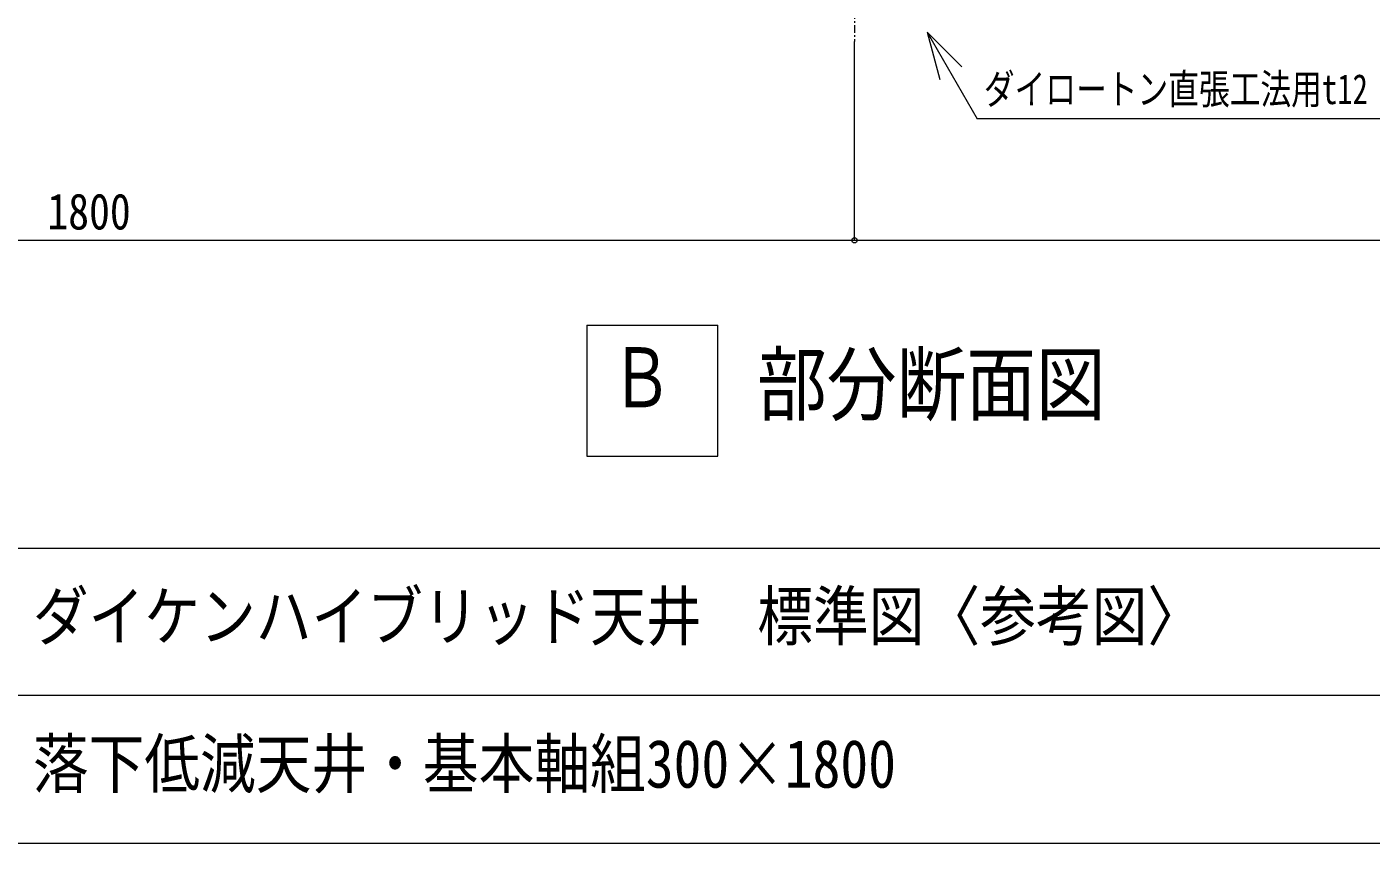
# Model space of a CAD drawing. Units: millimetres, scale not verified. Extents: x -205 to 205, y -142 to 142.
# Drawn here: x 38.3 to 120.3, y -142.5 to -92.7 of the extents above; entities that cross this region are included whole.
import ezdxf
from ezdxf.enums import TextEntityAlignment as Align

# ---------------------------------------------------------------- set-up
doc = ezdxf.new("R2010")
doc.units = ezdxf.units.MM
doc.header["$LTSCALE"] = 0.25
doc.linetypes.add('USER2', pattern=[7.8, 1.8, -0.6, 0.3, -0.6, 3, -0.6, 0.3, -0.6])
for name, color, linetype, lineweight in [('1-1_1-0 断面', 7, 'Continuous', 18), ('1-2_1-1 寸法', 7, 'Continuous', 18), ('1-3_1-2 文字', 7, 'Continuous', 18), ('F-1_F-0 図枠', 7, 'Continuous', 18)]:
    doc.layers.add(name, color=color, linetype=linetype, lineweight=lineweight)
doc.styles.add('ＭＳ ゴシック', font='')
doc.styles.get('ＭＳ ゴシック').set_extended_font_data('MS Gothic')

msp = doc.modelspace()

# ---------------------------------------------------------------- linework, layer by layer
at = {"layer": '1-1_1-0 断面', "color": 4, "linetype": 'USER2'}
msp.add_line((88.8053, -10.6102), (88.8053, -93.6004), dxfattribs=at)
at = {"layer": '1-2_1-1 寸法'}
for p, q in [((88.8053, -105.7248), (88.8053, -93.59)), ((-1.1947, -105.7248), (88.8053, -105.7248)), ((88.8053, -105.7248), (178.8053, -105.7248))]:
    msp.add_line(p, q, dxfattribs=at)
msp.add_circle((88.8053, -105.7248), 0.1595, dxfattribs=at)
at = {"layer": '1-3_1-2 文字'}
for p, q in [((93.2412, -93.0183), (96.2966, -98.3103)), ((93.2412, -93.0183), (94.0177, -95.9161)), ((93.2412, -93.0183), (95.3626, -95.1396)), ((128.9512, -98.3103), (96.2966, -98.3103)), ((72.4668, -110.9013), (80.4668, -110.9013)), ((72.4668, -110.9013), (72.4668, -118.9013))]:
    msp.add_line(p, q, dxfattribs=at)
msp.add_lwpolyline([(72.4668, -118.9013), (80.4668, -118.9013), (80.4668, -110.9013)], dxfattribs=at)
at = {"layer": 'F-1_F-0 図枠'}
for p, q in [((-205, -124.5), (205, -124.5)), ((139, -133.5), (-17, -133.5)), ((-205, -142.5), (205, -142.5))]:
    msp.add_line(p, q, dxfattribs=at)

# ---------------------------------------------------------------- texts
at = {"layer": '1-2_1-1 寸法', "style": 'ＭＳ ゴシック', "width": 0.85}
msp.add_text('1800', height=2.199, dxfattribs=at).set_placement((39.5553, -105.7248), align=Align.BOTTOM_LEFT)
at = {"layer": '1-3_1-2 文字', "style": 'ＭＳ ゴシック'}
for s, height, width, p in [('ダイロートン直張工法用t12', 1.833, 0.75, (96.6999, -97.9666)), ('Ｂ', 3.666, 0.75, (73.9381, -117.0182)), ('部分断面図', 3.666, 0.85, (82.8705, -117.4322))]:
    msp.add_text(s, height=height, dxfattribs=dict(at, width=width)).set_placement(p, align=Align.BOTTOM_LEFT)
at = {"layer": 'F-1_F-0 図枠', "style": 'ＭＳ ゴシック', "width": 0.85}
for s, p in [('ダイケンハイブリッド天井\u3000標準図〈参考図〉', (38.6677, -131)), ('落下低減天井・基本軸組300×1800', (38.6677, -140))]:
    msp.add_text(s, height=2.933, dxfattribs=at).set_placement(p, align=Align.BOTTOM_LEFT)

doc.saveas('drawing.dxf')
